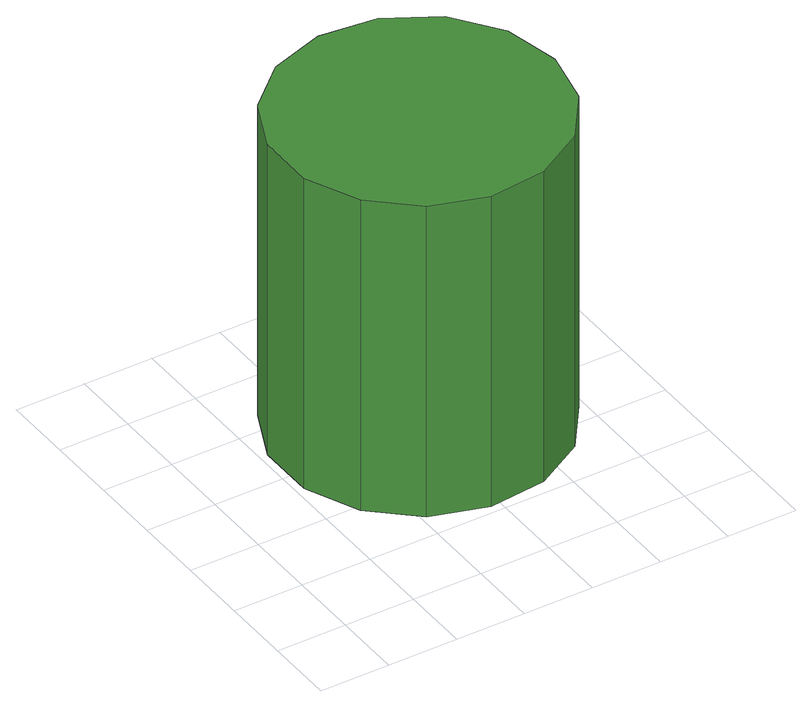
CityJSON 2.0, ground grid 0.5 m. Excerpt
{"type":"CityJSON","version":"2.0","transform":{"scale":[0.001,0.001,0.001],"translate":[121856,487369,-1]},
"CityObjects":{
"tree1":{"type":"SolitaryVegetationObject","attributes":{"function":"something"},"geometry":[{"type":"MultiSurface","lod":"1","boundaries":[[[0,1,2,3,4,5,6,7,8,9,10,11,12,13,14]],[[15,16,17,18,19,20,21,22,23,24,25,26,27,28,29]],[[0,29,28,1]],[[1,28,27,2]],[[2,27,26,3]],[[3,26,25,4]],[[4,25,24,5]],[[5,24,23,6]],[[6,23,22,7]],[[7,22,21,8]],[[8,21,20,9]],[[9,20,19,10]],[[10,19,18,11]],[[11,18,17,12]],[[12,17,16,13]],[[13,16,15,14]],[[14,15,29,0]]]}]}
},
"vertices":[
[2542,1553,3070],[2455,1961,3070],[2210,2299,3070],[1849,2507,3070],[1434,2551,3070],[1037,2422,3070],[727,2143,3070],[557,1762,3070],[557,1344,3070],[727,963,3070],[1037,684,3070],[1434,555,3070],[1849,599,3070],[2210,807,3070],[2455,1145,3070],[2455,1145,682],[2210,807,682],[1849,599,682],[1434,555,682],[1037,684,682],[727,963,682],[557,1344,682],[557,1762,682],[727,2143,682],[1037,2422,682],[1434,2551,682],[1849,2507,682],[2210,2299,682],[2455,1961,682],[2542,1553,682]
]}
